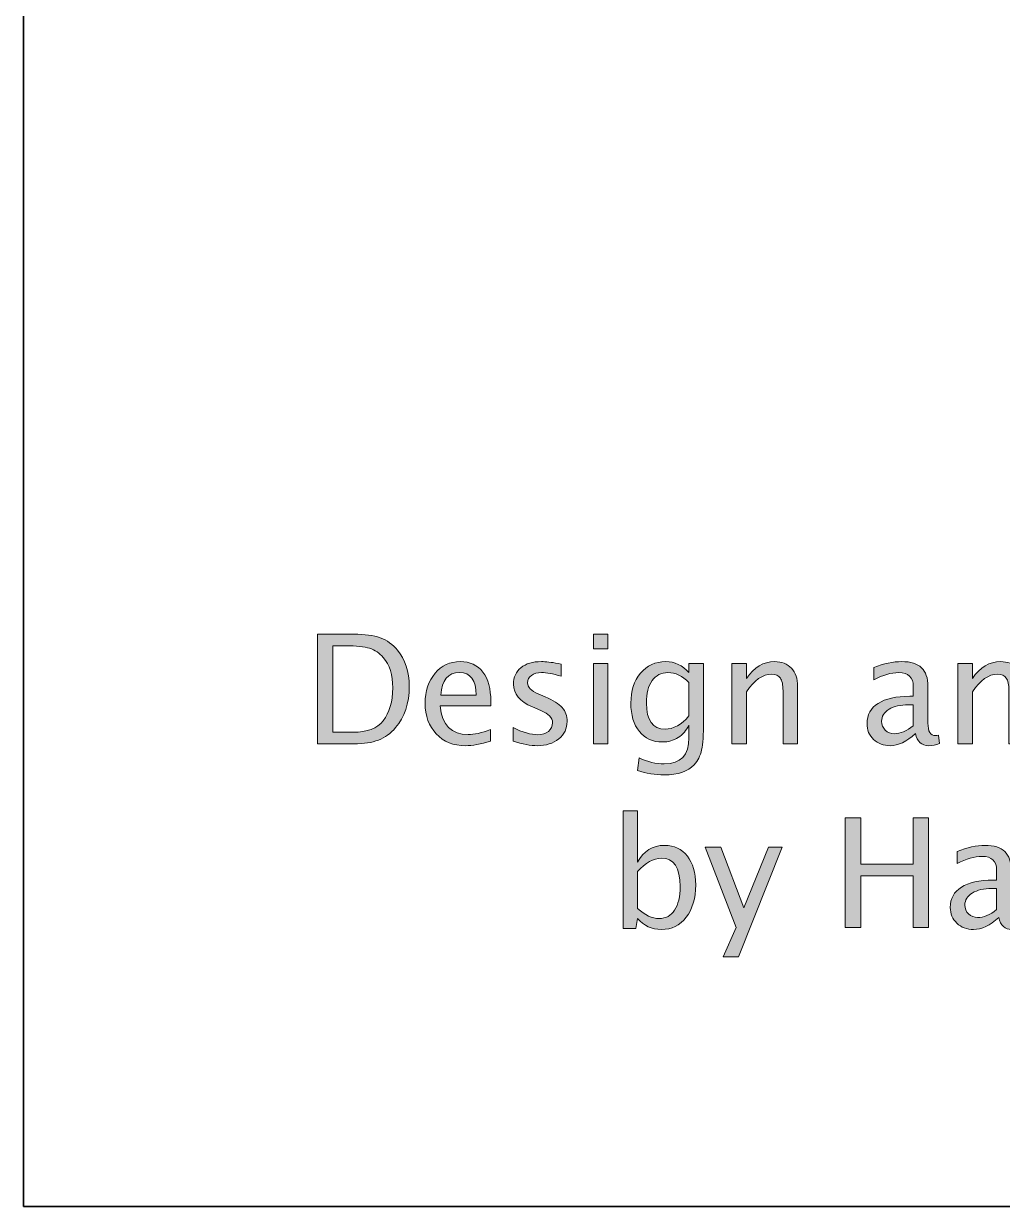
# Model space of a CAD drawing. Header units: inches. Extents: x 4 to 816, y 71 to 806.
# Drawn here: x 23.17 to 49.35, y 73.81 to 105.44 of the extents above; entities that cross this region are included whole.
import ezdxf

# ---------------------------------------------------------------- set-up
doc = ezdxf.new("R2010")
doc.units = ezdxf.units.IN
doc.header["$MEASUREMENT"] = 0
doc.layers.add('Layer 1', color=7, linetype='Continuous')

# ---------------------------------------------------------------- blocks, each defined once
blk = doc.blocks.new('block 35')
at = {"layer": 'Layer 1', "color": 240, "lineweight": 35, "true_color": 0xed1c24}
blk.add_lwpolyline([(23.165, 200.351), (406.63, 200.351), (406.63, 73.807), (23.165, 73.807)], dxfattribs=at)
blk = doc.blocks.new('block 36')
at = {"layer": 'Layer 1', "color": 240, "lineweight": 35, "true_color": 0xed1c24}
blk.add_lwpolyline([(23.165, 200.351), (23.165, 73.807)], dxfattribs=at)
blk = doc.blocks.new('block 316')
at = {"layer": 'Layer 1', "true_color": 0xffffff}
h = blk.add_hatch(color=7, dxfattribs=at)
h.dxf.hatch_style = 2
edge = h.paths.add_edge_path()
edge.add_spline(control_points=[(31.023, 86.178), (31.023, 86.178), (31.023, 89.111), (31.023, 89.111), (31.023, 89.111), (31.998, 89.111), (31.998, 89.111), (32.289, 89.111), (32.524, 89.079), (32.703, 89.014), (32.882, 88.949), (33.037, 88.84), (33.167, 88.685), (33.375, 88.439), (33.479, 88.116), (33.479, 87.714), (33.479, 87.261), (33.357, 86.894), (33.114, 86.612), (32.982, 86.458), (32.829, 86.347), (32.655, 86.279), (32.481, 86.212), (32.265, 86.178), (32.004, 86.178), (32.004, 86.178), (31.023, 86.178), (31.023, 86.178)], knot_values=[0, 0, 0, 0, 1, 1, 1, 2, 2, 2, 3, 3, 3, 4, 4, 4, 5, 5, 5, 6, 6, 6, 7, 7, 7, 8, 8, 8, 9, 9, 9, 9], degree=3, periodic=1)
edge = h.paths.add_edge_path()
edge.add_spline(control_points=[(31.439, 86.489), (31.439, 86.489), (31.973, 86.489), (31.973, 86.489), (32.353, 86.489), (32.622, 86.592), (32.781, 86.797), (32.951, 87.014), (33.037, 87.307), (33.037, 87.675), (33.037, 88.019), (32.953, 88.29), (32.785, 88.487), (32.683, 88.607), (32.562, 88.69), (32.42, 88.734), (32.279, 88.778), (32.066, 88.8), (31.782, 88.8), (31.782, 88.8), (31.439, 88.8), (31.439, 88.8), (31.439, 88.8), (31.439, 86.489), (31.439, 86.489)], knot_values=[0, 0, 0, 0, 1, 1, 1, 2, 2, 2, 3, 3, 3, 4, 4, 4, 5, 5, 5, 6, 6, 6, 7, 7, 7, 8, 8, 8, 8], degree=3, periodic=1)
h = blk.add_hatch(color=7, dxfattribs=at)
h.dxf.hatch_style = 2
h.paths.add_polyline_path([(38.405, 88.721), (38.405, 89.111), (38.795, 89.111), (38.795, 88.721)])
h.paths.add_polyline_path([(38.405, 86.178), (38.405, 88.331), (38.795, 88.331), (38.795, 86.178)])
h = blk.add_hatch(color=7, dxfattribs=at)
h.dxf.hatch_style = 2
edge = h.paths.add_edge_path()
edge.add_spline(control_points=[(35.652, 86.248), (35.391, 86.168), (35.167, 86.129), (34.981, 86.129), (34.662, 86.129), (34.403, 86.234), (34.204, 86.445), (34.004, 86.655), (33.905, 86.928), (33.905, 87.263), (33.905, 87.589), (33.993, 87.856), (34.169, 88.065), (34.346, 88.274), (34.571, 88.378), (34.846, 88.378), (35.106, 88.378), (35.307, 88.285), (35.449, 88.1), (35.591, 87.914), (35.662, 87.651), (35.662, 87.31), (35.662, 87.31), (35.66, 87.191), (35.66, 87.191), (35.66, 87.191), (34.303, 87.191), (34.303, 87.191), (34.36, 86.681), (34.61, 86.426), (35.054, 86.426), (35.216, 86.426), (35.416, 86.47), (35.652, 86.559), (35.652, 86.559), (35.652, 86.248), (35.652, 86.248)], knot_values=[0, 0, 0, 0, 1, 1, 1, 2, 2, 2, 3, 3, 3, 4, 4, 4, 5, 5, 5, 6, 6, 6, 7, 7, 7, 8, 8, 8, 9, 9, 9, 10, 10, 10, 11, 11, 11, 12, 12, 12, 12], degree=3, periodic=1)
edge = h.paths.add_edge_path()
edge.add_spline(control_points=[(34.321, 87.484), (34.321, 87.484), (35.27, 87.484), (35.27, 87.484), (35.27, 87.884), (35.121, 88.085), (34.822, 88.085), (34.522, 88.085), (34.355, 87.884), (34.321, 87.484)], knot_values=[0, 0, 0, 0, 1, 1, 1, 2, 2, 2, 3, 3, 3, 3], degree=3, periodic=1)
h = blk.add_hatch(color=7, dxfattribs=at)
h.dxf.hatch_style = 2
edge = h.paths.add_edge_path()
edge.add_spline(control_points=[(36.257, 86.254), (36.257, 86.254), (36.257, 86.612), (36.257, 86.612), (36.512, 86.486), (36.734, 86.422), (36.922, 86.422), (37.035, 86.422), (37.128, 86.453), (37.202, 86.513), (37.276, 86.574), (37.313, 86.65), (37.313, 86.741), (37.313, 86.875), (37.209, 86.985), (37.002, 87.072), (37.002, 87.072), (36.774, 87.169), (36.774, 87.169), (36.437, 87.309), (36.269, 87.511), (36.269, 87.773), (36.269, 87.961), (36.335, 88.109), (36.468, 88.216), (36.601, 88.324), (36.782, 88.378), (37.014, 88.378), (37.134, 88.378), (37.282, 88.362), (37.46, 88.328), (37.46, 88.328), (37.541, 88.313), (37.541, 88.313), (37.541, 88.313), (37.541, 87.988), (37.541, 87.988), (37.323, 88.052), (37.149, 88.085), (37.02, 88.085), (36.906, 88.085), (36.815, 88.06), (36.747, 88.01), (36.679, 87.961), (36.645, 87.894), (36.645, 87.811), (36.645, 87.694), (36.74, 87.595), (36.93, 87.514), (36.93, 87.514), (37.119, 87.435), (37.119, 87.435), (37.331, 87.345), (37.482, 87.25), (37.57, 87.15), (37.659, 87.051), (37.703, 86.926), (37.703, 86.777), (37.703, 86.588), (37.629, 86.433), (37.479, 86.311), (37.33, 86.19), (37.139, 86.129), (36.907, 86.129), (36.728, 86.129), (36.512, 86.17), (36.257, 86.254)], knot_values=[0, 0, 0, 0, 1, 1, 1, 2, 2, 2, 3, 3, 3, 4, 4, 4, 5, 5, 5, 6, 6, 6, 7, 7, 7, 8, 8, 8, 9, 9, 9, 10, 10, 10, 11, 11, 11, 12, 12, 12, 13, 13, 13, 14, 14, 14, 15, 15, 15, 16, 16, 16, 17, 17, 17, 18, 18, 18, 19, 19, 19, 20, 20, 20, 21, 21, 21, 22, 22, 22, 22], degree=3, periodic=1)
h = blk.add_hatch(color=7, dxfattribs=at)
h.dxf.hatch_style = 2
edge = h.paths.add_edge_path()
edge.add_spline(control_points=[(39.586, 85.463), (39.586, 85.463), (39.632, 85.8), (39.632, 85.8), (39.858, 85.694), (40.081, 85.641), (40.302, 85.641), (40.742, 85.641), (40.961, 85.875), (40.961, 86.341), (40.961, 86.341), (40.961, 86.68), (40.961, 86.68), (40.894, 86.537), (40.798, 86.426), (40.672, 86.347), (40.547, 86.268), (40.408, 86.228), (40.255, 86.228), (39.994, 86.228), (39.788, 86.321), (39.636, 86.508), (39.484, 86.695), (39.408, 86.949), (39.408, 87.268), (39.408, 87.596), (39.494, 87.863), (39.668, 88.069), (39.841, 88.275), (40.065, 88.378), (40.34, 88.378), (40.581, 88.378), (40.788, 88.28), (40.961, 88.085), (40.961, 88.085), (40.961, 88.331), (40.961, 88.331), (40.961, 88.331), (41.351, 88.331), (41.351, 88.331), (41.351, 88.331), (41.351, 86.765), (41.351, 86.765), (41.351, 86.428), (41.334, 86.179), (41.299, 86.017), (41.264, 85.855), (41.198, 85.723), (41.102, 85.62), (40.931, 85.439), (40.665, 85.348), (40.303, 85.348), (40.055, 85.348), (39.816, 85.386), (39.586, 85.463)], knot_values=[0, 0, 0, 0, 1, 1, 1, 2, 2, 2, 3, 3, 3, 4, 4, 4, 5, 5, 5, 6, 6, 6, 7, 7, 7, 8, 8, 8, 9, 9, 9, 10, 10, 10, 11, 11, 11, 12, 12, 12, 13, 13, 13, 14, 14, 14, 15, 15, 15, 16, 16, 16, 17, 17, 17, 18, 18, 18, 18], degree=3, periodic=1)
edge = h.paths.add_edge_path()
edge.add_spline(control_points=[(40.961, 86.925), (40.961, 86.925), (40.961, 87.818), (40.961, 87.818), (40.789, 87.996), (40.602, 88.085), (40.399, 88.085), (40.219, 88.085), (40.079, 88.013), (39.977, 87.869), (39.875, 87.725), (39.824, 87.526), (39.824, 87.271), (39.824, 86.804), (39.99, 86.571), (40.322, 86.571), (40.548, 86.571), (40.761, 86.689), (40.961, 86.925)], knot_values=[0, 0, 0, 0, 1, 1, 1, 2, 2, 2, 3, 3, 3, 4, 4, 4, 5, 5, 5, 6, 6, 6, 6], degree=3, periodic=1)
h = blk.add_hatch(color=7, dxfattribs=at)
h.dxf.hatch_style = 2
edge = h.paths.add_edge_path()
edge.add_spline(control_points=[(42.108, 86.178), (42.108, 86.178), (42.108, 88.331), (42.108, 88.331), (42.108, 88.331), (42.499, 88.331), (42.499, 88.331), (42.499, 88.331), (42.499, 87.926), (42.499, 87.926), (42.705, 88.228), (42.957, 88.378), (43.256, 88.378), (43.443, 88.378), (43.592, 88.319), (43.703, 88.201), (43.813, 88.082), (43.868, 87.924), (43.868, 87.724), (43.868, 87.724), (43.868, 86.178), (43.868, 86.178), (43.868, 86.178), (43.478, 86.178), (43.478, 86.178), (43.478, 86.178), (43.478, 87.597), (43.478, 87.597), (43.478, 87.757), (43.454, 87.871), (43.407, 87.939), (43.36, 88.007), (43.283, 88.041), (43.174, 88.041), (42.935, 88.041), (42.71, 87.884), (42.499, 87.572), (42.499, 87.572), (42.499, 86.178), (42.499, 86.178), (42.499, 86.178), (42.108, 86.178), (42.108, 86.178)], knot_values=[0, 0, 0, 0, 1, 1, 1, 2, 2, 2, 3, 3, 3, 4, 4, 4, 5, 5, 5, 6, 6, 6, 7, 7, 7, 8, 8, 8, 9, 9, 9, 10, 10, 10, 11, 11, 11, 12, 12, 12, 13, 13, 13, 14, 14, 14, 14], degree=3, periodic=1)
h = blk.add_hatch(color=7, dxfattribs=at)
h.dxf.hatch_style = 2
edge = h.paths.add_edge_path()
edge.add_spline(control_points=[(47.021, 86.452), (46.787, 86.237), (46.562, 86.129), (46.345, 86.129), (46.167, 86.129), (46.019, 86.185), (45.901, 86.296), (45.784, 86.408), (45.725, 86.549), (45.725, 86.719), (45.725, 86.955), (45.824, 87.135), (46.021, 87.261), (46.219, 87.388), (46.502, 87.451), (46.872, 87.451), (46.872, 87.451), (46.963, 87.451), (46.963, 87.451), (46.963, 87.451), (46.963, 87.71), (46.963, 87.71), (46.963, 87.96), (46.833, 88.085), (46.573, 88.085), (46.371, 88.085), (46.15, 88.021), (45.911, 87.894), (45.911, 87.894), (45.911, 88.218), (45.911, 88.218), (46.174, 88.324), (46.422, 88.378), (46.654, 88.378), (46.893, 88.378), (47.07, 88.324), (47.183, 88.214), (47.297, 88.106), (47.354, 87.937), (47.354, 87.71), (47.354, 87.71), (47.354, 86.735), (47.354, 86.735), (47.354, 86.512), (47.422, 86.4), (47.56, 86.4), (47.577, 86.4), (47.602, 86.403), (47.635, 86.408), (47.635, 86.408), (47.663, 86.192), (47.663, 86.192), (47.574, 86.15), (47.477, 86.129), (47.37, 86.129), (47.187, 86.129), (47.071, 86.237), (47.021, 86.452)], knot_values=[0, 0, 0, 0, 1, 1, 1, 2, 2, 2, 3, 3, 3, 4, 4, 4, 5, 5, 5, 6, 6, 6, 7, 7, 7, 8, 8, 8, 9, 9, 9, 10, 10, 10, 11, 11, 11, 12, 12, 12, 13, 13, 13, 14, 14, 14, 15, 15, 15, 16, 16, 16, 17, 17, 17, 18, 18, 18, 19, 19, 19, 19], degree=3, periodic=1)
edge = h.paths.add_edge_path()
edge.add_spline(control_points=[(46.963, 86.664), (46.963, 86.664), (46.963, 87.221), (46.963, 87.221), (46.963, 87.221), (46.838, 87.225), (46.838, 87.225), (46.622, 87.225), (46.447, 87.184), (46.314, 87.104), (46.182, 87.023), (46.115, 86.916), (46.115, 86.783), (46.115, 86.689), (46.148, 86.61), (46.214, 86.545), (46.28, 86.48), (46.361, 86.448), (46.456, 86.448), (46.619, 86.448), (46.788, 86.52), (46.963, 86.664)], knot_values=[0, 0, 0, 0, 1, 1, 1, 2, 2, 2, 3, 3, 3, 4, 4, 4, 5, 5, 5, 6, 6, 6, 7, 7, 7, 7], degree=3, periodic=1)
h = blk.add_hatch(color=7, dxfattribs=at)
h.dxf.hatch_style = 2
edge = h.paths.add_edge_path()
edge.add_spline(control_points=[(48.152, 86.178), (48.152, 86.178), (48.152, 88.331), (48.152, 88.331), (48.152, 88.331), (48.543, 88.331), (48.543, 88.331), (48.543, 88.331), (48.543, 87.926), (48.543, 87.926), (48.749, 88.228), (49.001, 88.378), (49.3, 88.378), (49.487, 88.378), (49.636, 88.319), (49.746, 88.201), (49.857, 88.082), (49.912, 87.924), (49.912, 87.724), (49.912, 87.724), (49.912, 86.178), (49.912, 86.178), (49.912, 86.178), (49.522, 86.178), (49.522, 86.178), (49.522, 86.178), (49.522, 87.597), (49.522, 87.597), (49.522, 87.757), (49.498, 87.871), (49.451, 87.939), (49.404, 88.007), (49.327, 88.041), (49.218, 88.041), (48.979, 88.041), (48.754, 87.884), (48.543, 87.572), (48.543, 87.572), (48.543, 86.178), (48.543, 86.178), (48.543, 86.178), (48.152, 86.178), (48.152, 86.178)], knot_values=[0, 0, 0, 0, 1, 1, 1, 2, 2, 2, 3, 3, 3, 4, 4, 4, 5, 5, 5, 6, 6, 6, 7, 7, 7, 8, 8, 8, 9, 9, 9, 10, 10, 10, 11, 11, 11, 12, 12, 12, 13, 13, 13, 14, 14, 14, 14], degree=3, periodic=1)
at = {"layer": 'Layer 1', "lineweight": 0}
for points in [[(38.405, 88.721), (38.405, 89.111), (38.795, 89.111), (38.795, 88.721), (38.405, 88.721)], [(38.405, 86.178), (38.405, 88.331), (38.795, 88.331), (38.795, 86.178), (38.405, 86.178)]]:
    blk.add_lwpolyline(points, dxfattribs=at)
for points, knots in [([(31.023, 86.178), (31.023, 86.178), (31.023, 89.111), (31.023, 89.111), (31.023, 89.111), (31.998, 89.111), (31.998, 89.111), (32.289, 89.111), (32.524, 89.079), (32.703, 89.014), (32.882, 88.949), (33.037, 88.84), (33.167, 88.685), (33.375, 88.439), (33.479, 88.116), (33.479, 87.714), (33.479, 87.261), (33.357, 86.894), (33.114, 86.612), (32.982, 86.458), (32.829, 86.347), (32.655, 86.279), (32.481, 86.212), (32.265, 86.178), (32.004, 86.178), (32.004, 86.178), (31.023, 86.178), (31.023, 86.178)], [0, 0, 0, 0, 1, 1, 1, 2, 2, 2, 3, 3, 3, 4, 4, 4, 5, 5, 5, 6, 6, 6, 7, 7, 7, 8, 8, 8, 9, 9, 9, 9]), ([(31.439, 86.489), (31.439, 86.489), (31.973, 86.489), (31.973, 86.489), (32.353, 86.489), (32.622, 86.592), (32.781, 86.797), (32.951, 87.014), (33.037, 87.307), (33.037, 87.675), (33.037, 88.019), (32.953, 88.29), (32.785, 88.487), (32.683, 88.607), (32.562, 88.69), (32.42, 88.734), (32.279, 88.778), (32.066, 88.8), (31.782, 88.8), (31.782, 88.8), (31.439, 88.8), (31.439, 88.8), (31.439, 88.8), (31.439, 86.489), (31.439, 86.489)], [0, 0, 0, 0, 1, 1, 1, 2, 2, 2, 3, 3, 3, 4, 4, 4, 5, 5, 5, 6, 6, 6, 7, 7, 7, 8, 8, 8, 8]), ([(35.652, 86.248), (35.391, 86.168), (35.167, 86.129), (34.981, 86.129), (34.662, 86.129), (34.403, 86.234), (34.204, 86.445), (34.004, 86.655), (33.905, 86.928), (33.905, 87.263), (33.905, 87.589), (33.993, 87.856), (34.169, 88.065), (34.346, 88.274), (34.571, 88.378), (34.846, 88.378), (35.106, 88.378), (35.307, 88.285), (35.449, 88.1), (35.591, 87.914), (35.662, 87.651), (35.662, 87.31), (35.662, 87.31), (35.66, 87.191), (35.66, 87.191), (35.66, 87.191), (34.303, 87.191), (34.303, 87.191), (34.36, 86.681), (34.61, 86.426), (35.054, 86.426), (35.216, 86.426), (35.416, 86.47), (35.652, 86.559), (35.652, 86.559), (35.652, 86.248), (35.652, 86.248)], [0, 0, 0, 0, 1, 1, 1, 2, 2, 2, 3, 3, 3, 4, 4, 4, 5, 5, 5, 6, 6, 6, 7, 7, 7, 8, 8, 8, 9, 9, 9, 10, 10, 10, 11, 11, 11, 12, 12, 12, 12]), ([(36.257, 86.254), (36.257, 86.254), (36.257, 86.612), (36.257, 86.612), (36.512, 86.486), (36.734, 86.422), (36.922, 86.422), (37.035, 86.422), (37.128, 86.453), (37.202, 86.513), (37.276, 86.574), (37.313, 86.65), (37.313, 86.741), (37.313, 86.875), (37.209, 86.985), (37.002, 87.072), (37.002, 87.072), (36.774, 87.169), (36.774, 87.169), (36.437, 87.309), (36.269, 87.511), (36.269, 87.773), (36.269, 87.961), (36.335, 88.109), (36.468, 88.216), (36.601, 88.324), (36.782, 88.378), (37.014, 88.378), (37.134, 88.378), (37.282, 88.362), (37.46, 88.328), (37.46, 88.328), (37.541, 88.313), (37.541, 88.313), (37.541, 88.313), (37.541, 87.988), (37.541, 87.988), (37.323, 88.052), (37.149, 88.085), (37.02, 88.085), (36.906, 88.085), (36.815, 88.06), (36.747, 88.01), (36.679, 87.961), (36.645, 87.894), (36.645, 87.811), (36.645, 87.694), (36.74, 87.595), (36.93, 87.514), (36.93, 87.514), (37.119, 87.435), (37.119, 87.435), (37.331, 87.345), (37.482, 87.25), (37.57, 87.15), (37.659, 87.051), (37.703, 86.926), (37.703, 86.777), (37.703, 86.588), (37.629, 86.433), (37.479, 86.311), (37.33, 86.19), (37.139, 86.129), (36.907, 86.129), (36.728, 86.129), (36.512, 86.17), (36.257, 86.254)], [0, 0, 0, 0, 1, 1, 1, 2, 2, 2, 3, 3, 3, 4, 4, 4, 5, 5, 5, 6, 6, 6, 7, 7, 7, 8, 8, 8, 9, 9, 9, 10, 10, 10, 11, 11, 11, 12, 12, 12, 13, 13, 13, 14, 14, 14, 15, 15, 15, 16, 16, 16, 17, 17, 17, 18, 18, 18, 19, 19, 19, 20, 20, 20, 21, 21, 21, 22, 22, 22, 22]), ([(39.586, 85.463), (39.586, 85.463), (39.632, 85.8), (39.632, 85.8), (39.858, 85.694), (40.081, 85.641), (40.302, 85.641), (40.742, 85.641), (40.961, 85.875), (40.961, 86.341), (40.961, 86.341), (40.961, 86.68), (40.961, 86.68), (40.894, 86.537), (40.798, 86.426), (40.672, 86.347), (40.547, 86.268), (40.408, 86.228), (40.255, 86.228), (39.994, 86.228), (39.788, 86.321), (39.636, 86.508), (39.484, 86.695), (39.408, 86.949), (39.408, 87.268), (39.408, 87.596), (39.494, 87.863), (39.668, 88.069), (39.841, 88.275), (40.065, 88.378), (40.34, 88.378), (40.581, 88.378), (40.788, 88.28), (40.961, 88.085), (40.961, 88.085), (40.961, 88.331), (40.961, 88.331), (40.961, 88.331), (41.351, 88.331), (41.351, 88.331), (41.351, 88.331), (41.351, 86.765), (41.351, 86.765), (41.351, 86.428), (41.334, 86.179), (41.299, 86.017), (41.264, 85.855), (41.198, 85.723), (41.102, 85.62), (40.931, 85.439), (40.665, 85.348), (40.303, 85.348), (40.055, 85.348), (39.816, 85.386), (39.586, 85.463)], [0, 0, 0, 0, 1, 1, 1, 2, 2, 2, 3, 3, 3, 4, 4, 4, 5, 5, 5, 6, 6, 6, 7, 7, 7, 8, 8, 8, 9, 9, 9, 10, 10, 10, 11, 11, 11, 12, 12, 12, 13, 13, 13, 14, 14, 14, 15, 15, 15, 16, 16, 16, 17, 17, 17, 18, 18, 18, 18]), ([(42.108, 86.178), (42.108, 86.178), (42.108, 88.331), (42.108, 88.331), (42.108, 88.331), (42.499, 88.331), (42.499, 88.331), (42.499, 88.331), (42.499, 87.926), (42.499, 87.926), (42.705, 88.228), (42.957, 88.378), (43.256, 88.378), (43.443, 88.378), (43.592, 88.319), (43.703, 88.201), (43.813, 88.082), (43.868, 87.924), (43.868, 87.724), (43.868, 87.724), (43.868, 86.178), (43.868, 86.178), (43.868, 86.178), (43.478, 86.178), (43.478, 86.178), (43.478, 86.178), (43.478, 87.597), (43.478, 87.597), (43.478, 87.757), (43.454, 87.871), (43.407, 87.939), (43.36, 88.007), (43.283, 88.041), (43.174, 88.041), (42.935, 88.041), (42.71, 87.884), (42.499, 87.572), (42.499, 87.572), (42.499, 86.178), (42.499, 86.178), (42.499, 86.178), (42.108, 86.178), (42.108, 86.178)], [0, 0, 0, 0, 1, 1, 1, 2, 2, 2, 3, 3, 3, 4, 4, 4, 5, 5, 5, 6, 6, 6, 7, 7, 7, 8, 8, 8, 9, 9, 9, 10, 10, 10, 11, 11, 11, 12, 12, 12, 13, 13, 13, 14, 14, 14, 14]), ([(47.021, 86.452), (46.787, 86.237), (46.562, 86.129), (46.345, 86.129), (46.167, 86.129), (46.019, 86.185), (45.901, 86.296), (45.784, 86.408), (45.725, 86.549), (45.725, 86.719), (45.725, 86.955), (45.824, 87.135), (46.021, 87.261), (46.219, 87.388), (46.502, 87.451), (46.872, 87.451), (46.872, 87.451), (46.963, 87.451), (46.963, 87.451), (46.963, 87.451), (46.963, 87.71), (46.963, 87.71), (46.963, 87.96), (46.833, 88.085), (46.573, 88.085), (46.371, 88.085), (46.15, 88.021), (45.911, 87.894), (45.911, 87.894), (45.911, 88.218), (45.911, 88.218), (46.174, 88.324), (46.422, 88.378), (46.654, 88.378), (46.893, 88.378), (47.07, 88.324), (47.183, 88.214), (47.297, 88.106), (47.354, 87.937), (47.354, 87.71), (47.354, 87.71), (47.354, 86.735), (47.354, 86.735), (47.354, 86.512), (47.422, 86.4), (47.56, 86.4), (47.577, 86.4), (47.602, 86.403), (47.635, 86.408), (47.635, 86.408), (47.663, 86.192), (47.663, 86.192), (47.574, 86.15), (47.477, 86.129), (47.37, 86.129), (47.187, 86.129), (47.071, 86.237), (47.021, 86.452)], [0, 0, 0, 0, 1, 1, 1, 2, 2, 2, 3, 3, 3, 4, 4, 4, 5, 5, 5, 6, 6, 6, 7, 7, 7, 8, 8, 8, 9, 9, 9, 10, 10, 10, 11, 11, 11, 12, 12, 12, 13, 13, 13, 14, 14, 14, 15, 15, 15, 16, 16, 16, 17, 17, 17, 18, 18, 18, 19, 19, 19, 19]), ([(48.152, 86.178), (48.152, 86.178), (48.152, 88.331), (48.152, 88.331), (48.152, 88.331), (48.543, 88.331), (48.543, 88.331), (48.543, 88.331), (48.543, 87.926), (48.543, 87.926), (48.749, 88.228), (49.001, 88.378), (49.3, 88.378), (49.487, 88.378), (49.636, 88.319), (49.746, 88.201), (49.857, 88.082), (49.912, 87.924), (49.912, 87.724), (49.912, 87.724), (49.912, 86.178), (49.912, 86.178), (49.912, 86.178), (49.522, 86.178), (49.522, 86.178), (49.522, 86.178), (49.522, 87.597), (49.522, 87.597), (49.522, 87.757), (49.498, 87.871), (49.451, 87.939), (49.404, 88.007), (49.327, 88.041), (49.218, 88.041), (48.979, 88.041), (48.754, 87.884), (48.543, 87.572), (48.543, 87.572), (48.543, 86.178), (48.543, 86.178), (48.543, 86.178), (48.152, 86.178), (48.152, 86.178)], [0, 0, 0, 0, 1, 1, 1, 2, 2, 2, 3, 3, 3, 4, 4, 4, 5, 5, 5, 6, 6, 6, 7, 7, 7, 8, 8, 8, 9, 9, 9, 10, 10, 10, 11, 11, 11, 12, 12, 12, 13, 13, 13, 14, 14, 14, 14]), ([(34.321, 87.484), (34.321, 87.484), (35.27, 87.484), (35.27, 87.484), (35.27, 87.884), (35.121, 88.085), (34.822, 88.085), (34.522, 88.085), (34.355, 87.884), (34.321, 87.484)], [0, 0, 0, 0, 1, 1, 1, 2, 2, 2, 3, 3, 3, 3]), ([(40.961, 86.925), (40.961, 86.925), (40.961, 87.818), (40.961, 87.818), (40.789, 87.996), (40.602, 88.085), (40.399, 88.085), (40.219, 88.085), (40.079, 88.013), (39.977, 87.869), (39.875, 87.725), (39.824, 87.526), (39.824, 87.271), (39.824, 86.804), (39.99, 86.571), (40.322, 86.571), (40.548, 86.571), (40.761, 86.689), (40.961, 86.925)], [0, 0, 0, 0, 1, 1, 1, 2, 2, 2, 3, 3, 3, 4, 4, 4, 5, 5, 5, 6, 6, 6, 6]), ([(46.963, 86.664), (46.963, 86.664), (46.963, 87.221), (46.963, 87.221), (46.963, 87.221), (46.838, 87.225), (46.838, 87.225), (46.622, 87.225), (46.447, 87.184), (46.314, 87.104), (46.182, 87.023), (46.115, 86.916), (46.115, 86.783), (46.115, 86.689), (46.148, 86.61), (46.214, 86.545), (46.28, 86.48), (46.361, 86.448), (46.456, 86.448), (46.619, 86.448), (46.788, 86.52), (46.963, 86.664)], [0, 0, 0, 0, 1, 1, 1, 2, 2, 2, 3, 3, 3, 4, 4, 4, 5, 5, 5, 6, 6, 6, 7, 7, 7, 7])]:
    blk.add_open_spline(points, degree=3, knots=knots, dxfattribs=at)
blk = doc.blocks.new('block 315')
at = {"layer": 'Layer 1'}
blk.add_blockref('block 316', (0, 0), dxfattribs=at)
blk = doc.blocks.new('block 318')
at = {"layer": 'Layer 1', "true_color": 0xffffff}
h = blk.add_hatch(color=7, dxfattribs=at)
h.dxf.hatch_style = 2
edge = h.paths.add_edge_path()
edge.add_spline(control_points=[(39.198, 81.238), (39.198, 81.238), (39.198, 84.391), (39.198, 84.391), (39.198, 84.391), (39.588, 84.391), (39.588, 84.391), (39.588, 84.391), (39.588, 83.01), (39.588, 83.01), (39.748, 83.311), (39.988, 83.462), (40.307, 83.462), (40.567, 83.462), (40.77, 83.367), (40.919, 83.178), (41.067, 82.99), (41.142, 82.731), (41.142, 82.404), (41.142, 82.047), (41.058, 81.759), (40.889, 81.541), (40.721, 81.322), (40.499, 81.213), (40.224, 81.213), (39.969, 81.213), (39.757, 81.31), (39.588, 81.506), (39.588, 81.506), (39.541, 81.238), (39.541, 81.238), (39.541, 81.238), (39.198, 81.238), (39.198, 81.238)], knot_values=[0, 0, 0, 0, 1, 1, 1, 2, 2, 2, 3, 3, 3, 4, 4, 4, 5, 5, 5, 6, 6, 6, 7, 7, 7, 8, 8, 8, 9, 9, 9, 10, 10, 10, 11, 11, 11, 11], degree=3, periodic=1)
edge = h.paths.add_edge_path()
edge.add_spline(control_points=[(39.588, 81.775), (39.789, 81.596), (39.981, 81.506), (40.163, 81.506), (40.343, 81.506), (40.481, 81.581), (40.579, 81.731), (40.677, 81.88), (40.726, 82.091), (40.726, 82.363), (40.726, 82.867), (40.559, 83.119), (40.226, 83.119), (40.008, 83.119), (39.796, 83.001), (39.588, 82.765), (39.588, 82.765), (39.588, 81.775), (39.588, 81.775)], knot_values=[0, 0, 0, 0, 1, 1, 1, 2, 2, 2, 3, 3, 3, 4, 4, 4, 5, 5, 5, 6, 6, 6, 6], degree=3, periodic=1)
h = blk.add_hatch(color=7, dxfattribs=at)
h.dxf.hatch_style = 2
h.paths.add_polyline_path([(45.145, 81.262), (45.145, 84.195), (45.561, 84.195), (45.561, 82.959), (46.956, 82.959), (46.956, 84.195), (47.372, 84.195), (47.372, 81.262), (46.956, 81.262), (46.956, 82.647), (45.561, 82.647), (45.561, 81.262)])
h = blk.add_hatch(color=7, dxfattribs=at)
h.dxf.hatch_style = 2
h.paths.add_polyline_path([(41.876, 80.479), (42.226, 81.263), (41.394, 83.414), (41.816, 83.414), (42.432, 81.795), (43.089, 83.414), (43.458, 83.414), (42.283, 80.479)])
h = blk.add_hatch(color=7, dxfattribs=at)
h.dxf.hatch_style = 2
edge = h.paths.add_edge_path()
edge.add_spline(control_points=[(49.249, 81.536), (49.015, 81.32), (48.789, 81.213), (48.573, 81.213), (48.394, 81.213), (48.246, 81.268), (48.129, 81.38), (48.011, 81.492), (47.953, 81.633), (47.953, 81.803), (47.953, 82.038), (48.051, 82.219), (48.249, 82.345), (48.446, 82.471), (48.73, 82.534), (49.1, 82.534), (49.1, 82.534), (49.191, 82.534), (49.191, 82.534), (49.191, 82.534), (49.191, 82.794), (49.191, 82.794), (49.191, 83.044), (49.061, 83.168), (48.801, 83.168), (48.599, 83.168), (48.378, 83.105), (48.139, 82.978), (48.139, 82.978), (48.139, 83.301), (48.139, 83.301), (48.402, 83.408), (48.649, 83.462), (48.882, 83.462), (49.121, 83.462), (49.297, 83.407), (49.411, 83.298), (49.525, 83.189), (49.581, 83.021), (49.581, 82.794), (49.581, 82.794), (49.581, 81.819), (49.581, 81.819), (49.581, 81.596), (49.65, 81.484), (49.788, 81.484), (49.805, 81.484), (49.83, 81.487), (49.863, 81.492), (49.863, 81.492), (49.891, 81.276), (49.891, 81.276), (49.802, 81.234), (49.704, 81.213), (49.597, 81.213), (49.415, 81.213), (49.299, 81.32), (49.249, 81.536)], knot_values=[0, 0, 0, 0, 1, 1, 1, 2, 2, 2, 3, 3, 3, 4, 4, 4, 5, 5, 5, 6, 6, 6, 7, 7, 7, 8, 8, 8, 9, 9, 9, 10, 10, 10, 11, 11, 11, 12, 12, 12, 13, 13, 13, 14, 14, 14, 15, 15, 15, 16, 16, 16, 17, 17, 17, 18, 18, 18, 19, 19, 19, 19], degree=3, periodic=1)
edge = h.paths.add_edge_path()
edge.add_spline(control_points=[(49.191, 81.748), (49.191, 81.748), (49.191, 82.305), (49.191, 82.305), (49.191, 82.305), (49.066, 82.308), (49.066, 82.308), (48.85, 82.308), (48.675, 82.268), (48.542, 82.188), (48.409, 82.107), (48.343, 82), (48.343, 81.866), (48.343, 81.773), (48.376, 81.694), (48.442, 81.629), (48.508, 81.564), (48.589, 81.532), (48.684, 81.532), (48.846, 81.532), (49.015, 81.604), (49.191, 81.748)], knot_values=[0, 0, 0, 0, 1, 1, 1, 2, 2, 2, 3, 3, 3, 4, 4, 4, 5, 5, 5, 6, 6, 6, 7, 7, 7, 7], degree=3, periodic=1)
at = {"layer": 'Layer 1', "lineweight": 0}
for points in [[(45.145, 81.262), (45.145, 84.195), (45.561, 84.195), (45.561, 82.959), (46.956, 82.959), (46.956, 84.195), (47.372, 84.195), (47.372, 81.262), (46.956, 81.262), (46.956, 82.647), (45.561, 82.647), (45.561, 81.262), (45.145, 81.262)], [(41.876, 80.479), (42.226, 81.263), (41.394, 83.414), (41.816, 83.414), (42.432, 81.795), (43.089, 83.414), (43.458, 83.414), (42.283, 80.479), (41.876, 80.479)]]:
    blk.add_lwpolyline(points, dxfattribs=at)
for points, knots in [([(39.198, 81.238), (39.198, 81.238), (39.198, 84.391), (39.198, 84.391), (39.198, 84.391), (39.588, 84.391), (39.588, 84.391), (39.588, 84.391), (39.588, 83.01), (39.588, 83.01), (39.748, 83.311), (39.988, 83.462), (40.307, 83.462), (40.567, 83.462), (40.77, 83.367), (40.919, 83.178), (41.067, 82.99), (41.142, 82.731), (41.142, 82.404), (41.142, 82.047), (41.058, 81.759), (40.889, 81.541), (40.721, 81.322), (40.499, 81.213), (40.224, 81.213), (39.969, 81.213), (39.757, 81.31), (39.588, 81.506), (39.588, 81.506), (39.541, 81.238), (39.541, 81.238), (39.541, 81.238), (39.198, 81.238), (39.198, 81.238)], [0, 0, 0, 0, 1, 1, 1, 2, 2, 2, 3, 3, 3, 4, 4, 4, 5, 5, 5, 6, 6, 6, 7, 7, 7, 8, 8, 8, 9, 9, 9, 10, 10, 10, 11, 11, 11, 11]), ([(49.249, 81.536), (49.015, 81.32), (48.789, 81.213), (48.573, 81.213), (48.394, 81.213), (48.246, 81.268), (48.129, 81.38), (48.011, 81.492), (47.953, 81.633), (47.953, 81.803), (47.953, 82.038), (48.051, 82.219), (48.249, 82.345), (48.446, 82.471), (48.73, 82.534), (49.1, 82.534), (49.1, 82.534), (49.191, 82.534), (49.191, 82.534), (49.191, 82.534), (49.191, 82.794), (49.191, 82.794), (49.191, 83.044), (49.061, 83.168), (48.801, 83.168), (48.599, 83.168), (48.378, 83.105), (48.139, 82.978), (48.139, 82.978), (48.139, 83.301), (48.139, 83.301), (48.402, 83.408), (48.649, 83.462), (48.882, 83.462), (49.121, 83.462), (49.297, 83.407), (49.411, 83.298), (49.525, 83.189), (49.581, 83.021), (49.581, 82.794), (49.581, 82.794), (49.581, 81.819), (49.581, 81.819), (49.581, 81.596), (49.65, 81.484), (49.788, 81.484), (49.805, 81.484), (49.83, 81.487), (49.863, 81.492), (49.863, 81.492), (49.891, 81.276), (49.891, 81.276), (49.802, 81.234), (49.704, 81.213), (49.597, 81.213), (49.415, 81.213), (49.299, 81.32), (49.249, 81.536)], [0, 0, 0, 0, 1, 1, 1, 2, 2, 2, 3, 3, 3, 4, 4, 4, 5, 5, 5, 6, 6, 6, 7, 7, 7, 8, 8, 8, 9, 9, 9, 10, 10, 10, 11, 11, 11, 12, 12, 12, 13, 13, 13, 14, 14, 14, 15, 15, 15, 16, 16, 16, 17, 17, 17, 18, 18, 18, 19, 19, 19, 19]), ([(39.588, 81.775), (39.789, 81.596), (39.981, 81.506), (40.163, 81.506), (40.343, 81.506), (40.481, 81.581), (40.579, 81.731), (40.677, 81.88), (40.726, 82.091), (40.726, 82.363), (40.726, 82.867), (40.559, 83.119), (40.226, 83.119), (40.008, 83.119), (39.796, 83.001), (39.588, 82.765), (39.588, 82.765), (39.588, 81.775), (39.588, 81.775)], [0, 0, 0, 0, 1, 1, 1, 2, 2, 2, 3, 3, 3, 4, 4, 4, 5, 5, 5, 6, 6, 6, 6]), ([(49.191, 81.748), (49.191, 81.748), (49.191, 82.305), (49.191, 82.305), (49.191, 82.305), (49.066, 82.308), (49.066, 82.308), (48.85, 82.308), (48.675, 82.268), (48.542, 82.188), (48.409, 82.107), (48.343, 82), (48.343, 81.866), (48.343, 81.773), (48.376, 81.694), (48.442, 81.629), (48.508, 81.564), (48.589, 81.532), (48.684, 81.532), (48.846, 81.532), (49.015, 81.604), (49.191, 81.748)], [0, 0, 0, 0, 1, 1, 1, 2, 2, 2, 3, 3, 3, 4, 4, 4, 5, 5, 5, 6, 6, 6, 7, 7, 7, 7])]:
    blk.add_open_spline(points, degree=3, knots=knots, dxfattribs=at)
blk = doc.blocks.new('block 317')
at = {"layer": 'Layer 1'}
blk.add_blockref('block 318', (0, 0), dxfattribs=at)

msp = doc.modelspace()

# ---------------------------------------------------------------- block references
at = {"layer": 'Layer 1'}
for name in ['block 35', 'block 36', 'block 315', 'block 317']:
    msp.add_blockref(name, (0, 0), dxfattribs=at)

doc.saveas('drawing.dxf')
